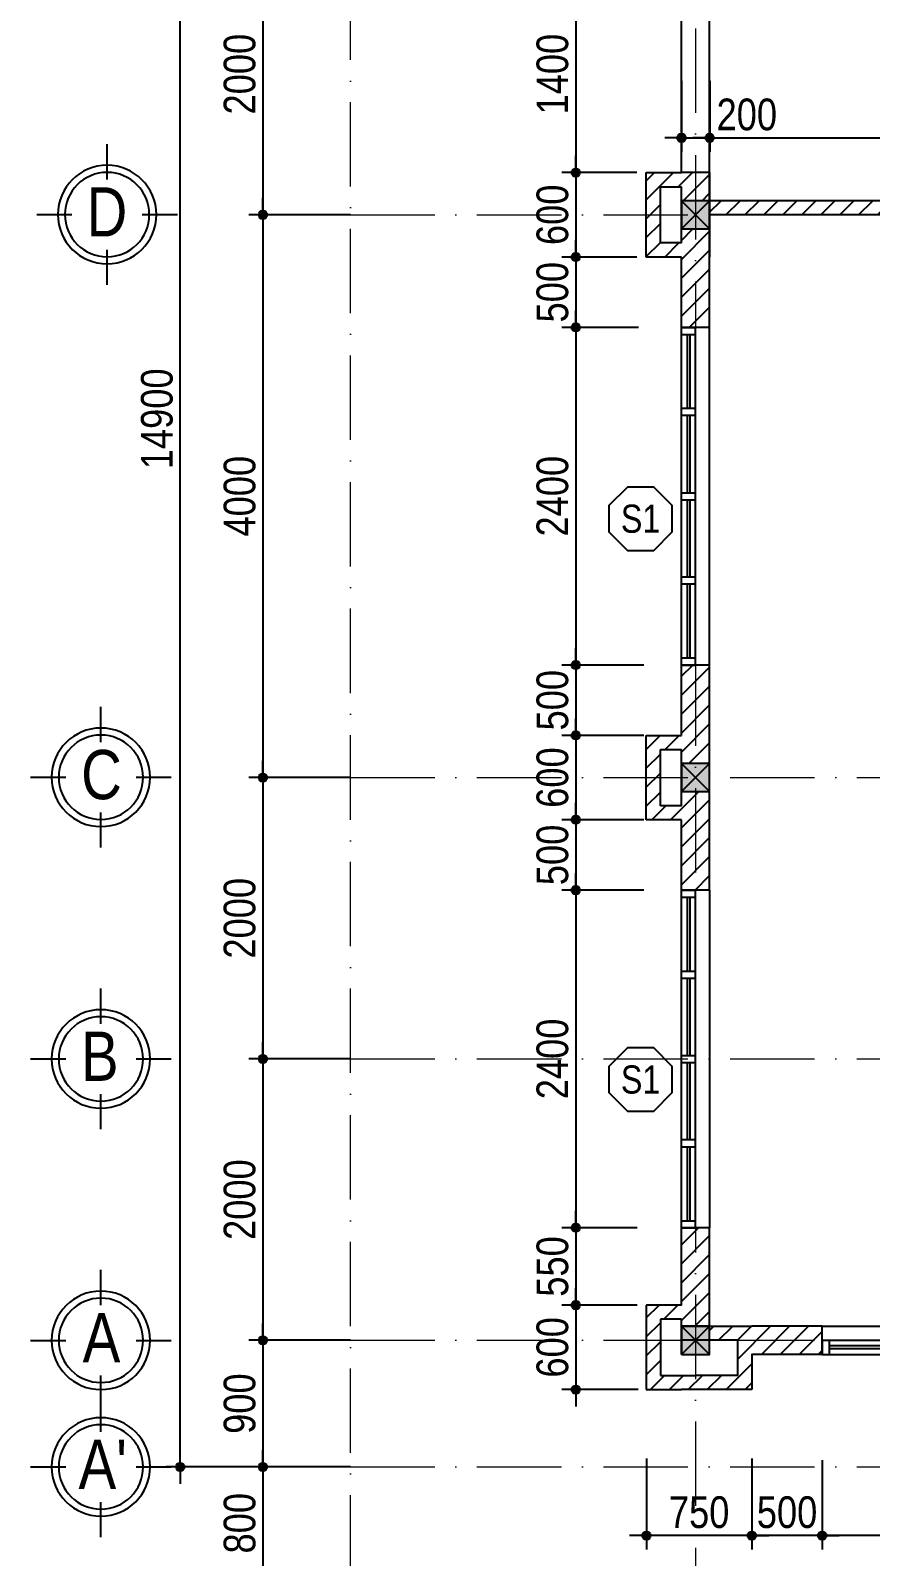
# Model space of a CAD drawing. Extents: x -1107188 to -523840, y 39692 to 514392.
# Drawn here: x -1064319 to -1058348, y 494816 to 505662 of the extents above; entities that cross this region are included whole.
import ezdxf
from ezdxf.enums import TextEntityAlignment as Align

# ---------------------------------------------------------------- set-up
doc = ezdxf.new("R2010")
doc.units = 0
doc.linetypes.add('ACAD_ISO10W100', pattern=[18, 12, -3, 0, -3])
doc.layers.get('DEFPOINTS').update_dxf_attribs({"linetype": 'CONTINUOUS'})
for name, color, linetype in [('009', 251, 'CONTINUOUS'), ('DIM', 1, 'CONTINUOUS'), ('DOOR', 20, 'CONTINUOUS'), ('MEDIUM', 2, 'CONTINUOUS'), ('TAGS', 60, 'CONTINUOUS'), ('TUONG', 131, 'CONTINUOUS'), ('WALL', 4, 'CONTINUOUS')]:
    doc.layers.add(name, color=color, linetype=linetype)
doc.layers.add('TRUC', color=24, linetype='CONTINUOUS', lineweight=0)
doc.styles.add('HEL-CONDENSE', font='')
doc.styles.add('VNI-HELVE-CONDENSEN', font='')
doc.styles.get('HEL-CONDENSE').set_extended_font_data('VNI-Helve-Condense')
doc.styles.get('VNI-HELVE-CONDENSEN').set_extended_font_data('VNI-Helve-Condense')
doc.dimstyles.new('D100', dxfattribs={"dimtxt": 225, "dimasz": 1.2, "dimexe": 100, "dimexo": 0, "dimgap": 50, "dimtad": 1, "dimdec": 0, "dimzin": 13, "dimdsep": 46, "dimtxsty": 'HEL-CONDENSE', "dimblk": 'D50', "dimcen": 0, "dimclrd": 1, "dimclre": 1, "dimclrt": 7, "dimadec": 0, "dimazin": 0, "dimtfac": 1, "dimtdec": 0, "dimtmove": 0, "dimatfit": 3, "dimldrblk": 'D50', "dimfxl": 1, "dimtolj": 1, "dimtzin": 13, "dimarcsym": 0})

# ---------------------------------------------------------------- blocks, each defined once
blk = doc.blocks.new('s11')
at = {"layer": 'DOOR'}
for p, q in [((0, 0), (0, -100)), ((1400, 0), (0, 0)), ((50, 0), (50, -100)), ((1350, 0), (1350, -100)), ((1400, 0), (1400, -100)), ((1400, -100), (0, -100))]:
    blk.add_line(p, q, dxfattribs=at)
at = {"layer": 'DOOR', "linetype": 'ByBlock', "lineweight": -2}
for p, q in [((675, -100), (675, 0)), ((725, -100), (725, 0))]:
    blk.add_line(p, q, dxfattribs=at)
at = {"layer": 'DOOR', "color": 251}
for p, q in [((50, -40), (675, -40)), ((50, -60), (675, -60)), ((725, -40), (1350, -40)), ((725, -60), (1350, -60))]:
    blk.add_line(p, q, dxfattribs=at)
blk = doc.blocks.new('A$C1CA434F2')
at = {"layer": 'DOOR'}
for p, q in [((-289, -309), (-289, -409)), ((-289, -309), (2111, -309)), ((-239, -309), (-239, -409)), ((886, -309), (886, -409)), ((936, -309), (936, -409)), ((1486, -309), (1486, -409)), ((1536, -309), (1536, -409)), ((2061, -309), (2061, -409)), ((2111, -309), (2111, -409)), ((-289, -409), (2111, -409))]:
    blk.add_line(p, q, dxfattribs=at)
at = {"layer": 'DOOR', "linetype": 'ByBlock', "lineweight": -2}
for p, q in [((285, -409), (285, -309)), ((335, -409), (335, -309))]:
    blk.add_line(p, q, dxfattribs=at)
at = {"layer": 'DOOR', "color": 251}
for p, q in [((285, -349), (-239, -349)), ((285, -369), (-239, -369)), ((886, -349), (335, -349)), ((886, -369), (335, -369)), ((1486, -349), (936, -349)), ((1486, -369), (936, -369)), ((2061, -349), (1536, -349)), ((2061, -369), (1536, -369))]:
    blk.add_line(p, q, dxfattribs=at)
blk = doc.blocks.new('D50')
at = {"layer": 'DIM'}
blk.add_hatch(color=256, dxfattribs=at).paths.add_polyline_path([(25, 0, 1), (-25, 0, 1)])
blk.add_line((25, 0), (100, 0), dxfattribs=at)
blk.add_circle((0, 0), 25, dxfattribs=at)
blk = doc.blocks.new('*D396')
at = {"layer": 'DEFPOINTS', "color": 0, "transparency": 16777216}
for p in [(-1062045, 506352), (-1062667, 504352), (-1062045, 504352)]:
    blk.add_point(p, dxfattribs=at)
at = {"layer": 'DIM', "color": 1, "lineweight": -2, "transparency": 16777216}
for p, q in [((-1062045, 506352), (-1062767, 506352)), ((-1062667, 506351), (-1062667, 504353)), ((-1062045, 504352), (-1062767, 504352))]:
    blk.add_line(p, q, dxfattribs=at)
at = {"layer": 'DIM', "color": 1, "lineweight": -2, "transparency": 16777216, "xscale": 1.199999999999999, "yscale": 1.199999999999999, "zscale": 1.199999999999999}
for p, rotation in [((-1062667, 506352), 90), ((-1062667, 504352), 270)]:
    blk.add_blockref('D50', p, dxfattribs=dict(at, rotation=rotation))
at = {"layer": 'DIM', "color": 7, "transparency": 16777216, "insert": (-1062832, 505352), "char_height": 225, "attachment_point": 5, "rotation": 90, "style": 'HEL-CONDENSE'}
blk.add_mtext('\\A1;2000', dxfattribs=at)
blk = doc.blocks.new('*D397')
at = {"layer": 'DEFPOINTS', "color": 0, "transparency": 16777216}
for p in [(-1062045, 504352), (-1062667, 500352), (-1062045, 500352)]:
    blk.add_point(p, dxfattribs=at)
at = {"layer": 'DIM', "color": 1, "lineweight": -2, "transparency": 16777216}
for p, q in [((-1062045, 504352), (-1062767, 504352)), ((-1062667, 504351), (-1062667, 500353)), ((-1062045, 500352), (-1062767, 500352))]:
    blk.add_line(p, q, dxfattribs=at)
at = {"layer": 'DIM', "color": 1, "lineweight": -2, "transparency": 16777216, "xscale": 1.199999999999999, "yscale": 1.199999999999999, "zscale": 1.199999999999999}
for p, rotation in [((-1062667, 504352), 90), ((-1062667, 500352), 270)]:
    blk.add_blockref('D50', p, dxfattribs=dict(at, rotation=rotation))
at = {"layer": 'DIM', "color": 7, "transparency": 16777216, "insert": (-1062832, 502352), "char_height": 225, "attachment_point": 5, "rotation": 90, "style": 'HEL-CONDENSE'}
blk.add_mtext('\\A1;4000', dxfattribs=at)
blk = doc.blocks.new('*D398')
at = {"layer": 'DEFPOINTS', "color": 0, "transparency": 16777216}
for p in [(-1062045, 500352), (-1062667, 498352), (-1062045, 498352)]:
    blk.add_point(p, dxfattribs=at)
at = {"layer": 'DIM', "color": 1, "lineweight": -2, "transparency": 16777216}
for p, q in [((-1062045, 500352), (-1062767, 500352)), ((-1062667, 500351), (-1062667, 498353)), ((-1062045, 498352), (-1062767, 498352))]:
    blk.add_line(p, q, dxfattribs=at)
at = {"layer": 'DIM', "color": 1, "lineweight": -2, "transparency": 16777216, "xscale": 1.199999999999999, "yscale": 1.199999999999999, "zscale": 1.199999999999999}
for p, rotation in [((-1062667, 500352), 90), ((-1062667, 498352), 270)]:
    blk.add_blockref('D50', p, dxfattribs=dict(at, rotation=rotation))
at = {"layer": 'DIM', "color": 7, "transparency": 16777216, "insert": (-1062832, 499352), "char_height": 225, "attachment_point": 5, "rotation": 90, "style": 'HEL-CONDENSE'}
blk.add_mtext('\\A1;2000', dxfattribs=at)
blk = doc.blocks.new('*D399')
at = {"layer": 'DEFPOINTS', "color": 0, "transparency": 16777216}
for p in [(-1063255, 510352), (-1062045, 510352), (-1062045, 495452)]:
    blk.add_point(p, dxfattribs=at)
at = {"layer": 'DIM', "color": 1, "lineweight": -2, "transparency": 16777216}
for p, q in [((-1062045, 510352), (-1063355, 510352)), ((-1063255, 495453), (-1063255, 510351)), ((-1062045, 495452), (-1063355, 495452))]:
    blk.add_line(p, q, dxfattribs=at)
at = {"layer": 'DIM', "color": 1, "lineweight": -2, "transparency": 16777216, "xscale": 1.199999999999999, "yscale": 1.199999999999999, "zscale": 1.199999999999999}
for p, rotation in [((-1063255, 510352), 90), ((-1063255, 495452), 270)]:
    blk.add_blockref('D50', p, dxfattribs=dict(at, rotation=rotation))
at = {"layer": 'DIM', "color": 7, "transparency": 16777216, "insert": (-1063420, 502902), "char_height": 225, "attachment_point": 5, "rotation": 90, "style": 'HEL-CONDENSE'}
blk.add_mtext('\\A1;14900', dxfattribs=at)
blk = doc.blocks.new('A$C206177D3')
at = {"layer": 'TAGS', "ltscale": 1000}
for p, q in [((-37, 240), (-37, 490)), ((-287, -10), (-537, -10)), ((463, -10), (213, -10)), ((-37, -510), (-37, -260))]:
    blk.add_line(p, q, dxfattribs=at)
blk.add_circle((-37, -10), 350, dxfattribs=at)
at = {"layer": 'TAGS', "color": 254, "ltscale": 1000}
blk.add_circle((-37, -10), 300, dxfattribs=at)
at = {"layer": 'TAGS', "ltscale": 1000, "style": 'VNI-HELVE-CONDENSEN'}
blk.add_attdef('A', text='', height=350, dxfattribs=at).set_placement((-38, -166), align=Align.CENTER)
blk = doc.blocks.new('*D400')
at = {"layer": 'DEFPOINTS', "color": 0, "transparency": 16777216}
for p in [(-1062045, 498352), (-1062667, 496352), (-1062045, 496352)]:
    blk.add_point(p, dxfattribs=at)
at = {"layer": 'DIM', "color": 1, "lineweight": -2, "transparency": 16777216}
for p, q in [((-1062045, 498352), (-1062767, 498352)), ((-1062667, 498351), (-1062667, 496353)), ((-1062045, 496352), (-1062767, 496352))]:
    blk.add_line(p, q, dxfattribs=at)
at = {"layer": 'DIM', "color": 1, "lineweight": -2, "transparency": 16777216, "xscale": 1.199999999999999, "yscale": 1.199999999999999, "zscale": 1.199999999999999}
for p, rotation in [((-1062667, 498352), 90), ((-1062667, 496352), 270)]:
    blk.add_blockref('D50', p, dxfattribs=dict(at, rotation=rotation))
at = {"layer": 'DIM', "color": 7, "transparency": 16777216, "insert": (-1062832, 497352), "char_height": 225, "attachment_point": 5, "rotation": 90, "style": 'HEL-CONDENSE'}
blk.add_mtext('\\A1;2000', dxfattribs=at)
blk = doc.blocks.new('*D401')
at = {"layer": 'DEFPOINTS', "color": 0, "transparency": 16777216}
for p in [(-1062045, 496352), (-1062667, 495452), (-1062045, 495452)]:
    blk.add_point(p, dxfattribs=at)
at = {"layer": 'DIM', "color": 1, "lineweight": -2, "transparency": 16777216}
for p, q in [((-1062045, 496352), (-1062767, 496352)), ((-1062667, 496351), (-1062667, 495453)), ((-1062045, 495452), (-1062767, 495452))]:
    blk.add_line(p, q, dxfattribs=at)
at = {"layer": 'DIM', "color": 1, "lineweight": -2, "transparency": 16777216, "xscale": 1.199999999999999, "yscale": 1.199999999999999, "zscale": 1.199999999999999}
for p, rotation in [((-1062667, 496352), 90), ((-1062667, 495452), 270)]:
    blk.add_blockref('D50', p, dxfattribs=dict(at, rotation=rotation))
at = {"layer": 'DIM', "color": 7, "transparency": 16777216, "insert": (-1062832, 495902), "char_height": 225, "attachment_point": 5, "rotation": 90, "style": 'HEL-CONDENSE'}
blk.add_mtext('\\A1;900', dxfattribs=at)
blk = doc.blocks.new('A$C225A2996')
at = {"layer": 'WALL'}
blk.add_hatch(color=4, dxfattribs=at).paths.add_polyline_path([(531, 82), (731, 82), (731, 282), (531, 282)])
at = {"layer": 'WALL', "color": 4}
for p, q in [((531, 282), (731, 82)), ((531, 82), (731, 282))]:
    blk.add_line(p, q, dxfattribs=at)
blk.add_lwpolyline([(531, 82), (731, 82), (731, 282), (531, 282)], close=True, dxfattribs=at)
blk = doc.blocks.new('KH-CUADI')
at = {"layer": 'TAGS'}
blk.add_lwpolyline([(-124, 300), (-300, 124), (-300, -124), (-124, -300), (124, -300), (300, -124), (300, 124), (124, 300)], close=True, dxfattribs=at)
at = {"layer": 'TAGS', "style": 'VNI-HELVE-CONDENSEN'}
blk.add_attdef('D', text='', height=300, dxfattribs=at).set_placement((0, 0), align=Align.MIDDLE)
blk = doc.blocks.new('*D402')
at = {"layer": 'DEFPOINTS', "color": 0, "transparency": 16777216}
for p in [(-1062045, 495452), (-1062667, 494652), (-1062045, 494652)]:
    blk.add_point(p, dxfattribs=at)
at = {"layer": 'DIM', "color": 1, "lineweight": -2, "transparency": 16777216}
for p, q in [((-1062045, 495452), (-1062767, 495452)), ((-1062667, 495451), (-1062667, 494653)), ((-1062045, 494652), (-1062767, 494652))]:
    blk.add_line(p, q, dxfattribs=at)
at = {"layer": 'DIM', "color": 1, "lineweight": -2, "transparency": 16777216, "xscale": 1.199999999999999, "yscale": 1.199999999999999, "zscale": 1.199999999999999}
for p, rotation in [((-1062667, 495452), 90), ((-1062667, 494652), 270)]:
    blk.add_blockref('D50', p, dxfattribs=dict(at, rotation=rotation))
at = {"layer": 'DIM', "color": 7, "transparency": 16777216, "insert": (-1062832, 495052), "char_height": 225, "attachment_point": 5, "rotation": 90, "style": 'HEL-CONDENSE'}
blk.add_mtext('\\A1;800', dxfattribs=at)
blk = doc.blocks.new('*D437')
at = {"layer": 'DEFPOINTS', "color": 0, "transparency": 16777216}
for p in [(-1058691, 495500), (-1057291, 495500), (-1058691, 494964)]:
    blk.add_point(p, dxfattribs=at)
at = {"layer": 'DIM', "color": 1, "lineweight": -2, "transparency": 16777216}
for p, q in [((-1058691, 495500), (-1058691, 494864)), ((-1057291, 495500), (-1057291, 494864)), ((-1057293, 494964), (-1058690, 494964))]:
    blk.add_line(p, q, dxfattribs=at)
at = {"layer": 'DIM', "color": 1, "lineweight": -2, "transparency": 16777216, "xscale": 1.199999999999999, "yscale": 1.199999999999999, "zscale": 1.199999999999999, "rotation": 180}
blk.add_blockref('D50', (-1058691, 494964), dxfattribs=at)
at = {"layer": 'DIM', "color": 1, "lineweight": -2, "transparency": 16777216, "xscale": 1.199999999999999, "yscale": 1.199999999999999, "zscale": 1.199999999999999}
blk.add_blockref('D50', (-1057291, 494964), dxfattribs=at)
at = {"layer": 'DIM', "color": 7, "transparency": 16777216, "insert": (-1057991, 495129), "char_height": 225, "attachment_point": 5, "style": 'HEL-CONDENSE'}
blk.add_mtext('\\A1;1400', dxfattribs=at)
blk = doc.blocks.new('*D438')
at = {"layer": 'DEFPOINTS', "color": 0, "transparency": 16777216}
for p in [(-1059191, 495512), (-1058691, 495500), (-1059191, 494964)]:
    blk.add_point(p, dxfattribs=at)
at = {"layer": 'DIM', "color": 1, "lineweight": -2, "transparency": 16777216}
for p, q in [((-1059191, 495512), (-1059191, 494864)), ((-1058691, 495500), (-1058691, 494864)), ((-1058693, 494964), (-1059190, 494964))]:
    blk.add_line(p, q, dxfattribs=at)
at = {"layer": 'DIM', "color": 1, "lineweight": -2, "transparency": 16777216, "xscale": 1.199999999999999, "yscale": 1.199999999999999, "zscale": 1.199999999999999, "rotation": 180}
blk.add_blockref('D50', (-1059191, 494964), dxfattribs=at)
at = {"layer": 'DIM', "color": 1, "lineweight": -2, "transparency": 16777216, "xscale": 1.199999999999999, "yscale": 1.199999999999999, "zscale": 1.199999999999999}
blk.add_blockref('D50', (-1058691, 494964), dxfattribs=at)
at = {"layer": 'DIM', "color": 7, "transparency": 16777216, "insert": (-1058941, 495129), "char_height": 225, "attachment_point": 5, "style": 'HEL-CONDENSE'}
blk.add_mtext('\\A1;500', dxfattribs=at)
blk = doc.blocks.new('*D439')
at = {"layer": 'DEFPOINTS', "color": 0, "transparency": 16777216}
for p in [(-1059941, 495512), (-1059191, 495512), (-1059941, 494964)]:
    blk.add_point(p, dxfattribs=at)
at = {"layer": 'DIM', "color": 1, "lineweight": -2, "transparency": 16777216}
for p, q in [((-1059941, 495512), (-1059941, 494864)), ((-1059191, 495512), (-1059191, 494864)), ((-1059193, 494964), (-1059940, 494964))]:
    blk.add_line(p, q, dxfattribs=at)
at = {"layer": 'DIM', "color": 1, "lineweight": -2, "transparency": 16777216, "xscale": 1.199999999999999, "yscale": 1.199999999999999, "zscale": 1.199999999999999, "rotation": 180}
blk.add_blockref('D50', (-1059941, 494964), dxfattribs=at)
at = {"layer": 'DIM', "color": 1, "lineweight": -2, "transparency": 16777216, "xscale": 1.199999999999999, "yscale": 1.199999999999999, "zscale": 1.199999999999999}
blk.add_blockref('D50', (-1059191, 494964), dxfattribs=at)
at = {"layer": 'DIM', "color": 7, "transparency": 16777216, "insert": (-1059566, 495129), "char_height": 225, "attachment_point": 5, "style": 'HEL-CONDENSE'}
blk.add_mtext('\\A1;750', dxfattribs=at)
blk = doc.blocks.new('*D474')
at = {"layer": 'DEFPOINTS', "color": 0, "transparency": 16777216}
for p in [(-1059691, 505305), (-1059491, 505305), (-1059491, 504899)]:
    blk.add_point(p, dxfattribs=at)
at = {"layer": 'DIM', "color": 1, "lineweight": -2, "transparency": 16777216}
for p, q in [((-1059691, 505305), (-1059691, 504799)), ((-1059491, 505305), (-1059491, 504799)), ((-1059690, 504899), (-1059493, 504899)), ((-1059491, 504899), (-1058963, 504899))]:
    blk.add_line(p, q, dxfattribs=at)
at = {"layer": 'DIM', "color": 1, "lineweight": -2, "transparency": 16777216, "xscale": 1.199999999999999, "yscale": 1.199999999999999, "zscale": 1.199999999999999, "rotation": 180}
blk.add_blockref('D50', (-1059691, 504899), dxfattribs=at)
at = {"layer": 'DIM', "color": 1, "lineweight": -2, "transparency": 16777216, "xscale": 1.199999999999999, "yscale": 1.199999999999999, "zscale": 1.199999999999999}
blk.add_blockref('D50', (-1059491, 504899), dxfattribs=at)
at = {"layer": 'DIM', "color": 7, "transparency": 16777216, "insert": (-1059227, 505064), "char_height": 225, "attachment_point": 5, "style": 'HEL-CONDENSE'}
blk.add_mtext('\\A1;200', dxfattribs=at)
blk = doc.blocks.new('*D475')
at = {"layer": 'DEFPOINTS', "color": 0, "transparency": 16777216}
for p in [(-1059491, 505305), (-1055091, 504899), (-1055091, 504546)]:
    blk.add_point(p, dxfattribs=at)
at = {"layer": 'DIM', "color": 1, "lineweight": -2, "transparency": 16777216}
for p, q in [((-1059491, 505305), (-1059491, 504799)), ((-1055091, 504546), (-1055091, 504999)), ((-1059490, 504899), (-1055093, 504899))]:
    blk.add_line(p, q, dxfattribs=at)
at = {"layer": 'DIM', "color": 1, "lineweight": -2, "transparency": 16777216, "xscale": 1.199999999999999, "yscale": 1.199999999999999, "zscale": 1.199999999999999, "rotation": 180}
blk.add_blockref('D50', (-1059491, 504899), dxfattribs=at)
at = {"layer": 'DIM', "color": 1, "lineweight": -2, "transparency": 16777216, "xscale": 1.199999999999999, "yscale": 1.199999999999999, "zscale": 1.199999999999999}
blk.add_blockref('D50', (-1055091, 504899), dxfattribs=at)
at = {"layer": 'DIM', "color": 7, "transparency": 16777216, "insert": (-1057291, 505064), "char_height": 225, "attachment_point": 5, "style": 'HEL-CONDENSE'}
blk.add_mtext('\\A1;4400', dxfattribs=at)
blk = doc.blocks.new('*D509')
at = {"layer": 'DEFPOINTS', "color": 0, "transparency": 16777216}
for p in [(-1060019, 506052), (-1060443, 504652), (-1060010, 504652)]:
    blk.add_point(p, dxfattribs=at)
at = {"layer": 'DIM', "color": 1, "lineweight": -2, "transparency": 16777216}
for p, q in [((-1060019, 506052), (-1060543, 506052)), ((-1060443, 506051), (-1060443, 504653)), ((-1060010, 504652), (-1060543, 504652))]:
    blk.add_line(p, q, dxfattribs=at)
at = {"layer": 'DIM', "color": 1, "lineweight": -2, "transparency": 16777216, "xscale": 1.199999999999999, "yscale": 1.199999999999999, "zscale": 1.199999999999999}
for p, rotation in [((-1060443, 506052), 90), ((-1060443, 504652), 270)]:
    blk.add_blockref('D50', p, dxfattribs=dict(at, rotation=rotation))
at = {"layer": 'DIM', "color": 7, "transparency": 16777216, "insert": (-1060608, 505352), "char_height": 225, "attachment_point": 5, "rotation": 90, "style": 'HEL-CONDENSE'}
blk.add_mtext('\\A1;1400', dxfattribs=at)
blk = doc.blocks.new('*D510')
at = {"layer": 'DEFPOINTS', "color": 0, "transparency": 16777216}
for p in [(-1060010, 504652), (-1060443, 504052), (-1060010, 504052)]:
    blk.add_point(p, dxfattribs=at)
at = {"layer": 'DIM', "color": 1, "lineweight": -2, "transparency": 16777216}
for p, q in [((-1060010, 504652), (-1060543, 504652)), ((-1060443, 504651), (-1060443, 504053)), ((-1060010, 504052), (-1060543, 504052))]:
    blk.add_line(p, q, dxfattribs=at)
at = {"layer": 'DIM', "color": 1, "lineweight": -2, "transparency": 16777216, "xscale": 1.199999999999999, "yscale": 1.199999999999999, "zscale": 1.199999999999999}
for p, rotation in [((-1060443, 504652), 90), ((-1060443, 504052), 270)]:
    blk.add_blockref('D50', p, dxfattribs=dict(at, rotation=rotation))
at = {"layer": 'DIM', "color": 7, "transparency": 16777216, "insert": (-1060608, 504352), "char_height": 225, "attachment_point": 5, "rotation": 90, "style": 'HEL-CONDENSE'}
blk.add_mtext('\\A1;600', dxfattribs=at)
blk = doc.blocks.new('*D511')
at = {"layer": 'DEFPOINTS', "color": 0, "transparency": 16777216}
for p in [(-1060010, 504052), (-1060443, 503552), (-1059997, 503552)]:
    blk.add_point(p, dxfattribs=at)
at = {"layer": 'DIM', "color": 1, "lineweight": -2, "transparency": 16777216}
for p, q in [((-1060010, 504052), (-1060543, 504052)), ((-1060443, 504051), (-1060443, 503553)), ((-1059997, 503552), (-1060543, 503552))]:
    blk.add_line(p, q, dxfattribs=at)
at = {"layer": 'DIM', "color": 1, "lineweight": -2, "transparency": 16777216, "xscale": 1.199999999999999, "yscale": 1.199999999999999, "zscale": 1.199999999999999}
for p, rotation in [((-1060443, 504052), 90), ((-1060443, 503552), 270)]:
    blk.add_blockref('D50', p, dxfattribs=dict(at, rotation=rotation))
at = {"layer": 'DIM', "color": 7, "transparency": 16777216, "insert": (-1060608, 503802), "char_height": 225, "attachment_point": 5, "rotation": 90, "style": 'HEL-CONDENSE'}
blk.add_mtext('\\A1;500', dxfattribs=at)
blk = doc.blocks.new('*D512')
at = {"layer": 'DEFPOINTS', "color": 0, "transparency": 16777216}
for p in [(-1059997, 503552), (-1060443, 501152), (-1059960, 501152)]:
    blk.add_point(p, dxfattribs=at)
at = {"layer": 'DIM', "color": 1, "lineweight": -2, "transparency": 16777216}
for p, q in [((-1059997, 503552), (-1060543, 503552)), ((-1060443, 503551), (-1060443, 501153)), ((-1059960, 501152), (-1060543, 501152))]:
    blk.add_line(p, q, dxfattribs=at)
at = {"layer": 'DIM', "color": 1, "lineweight": -2, "transparency": 16777216, "xscale": 1.199999999999999, "yscale": 1.199999999999999, "zscale": 1.199999999999999}
for p, rotation in [((-1060443, 503552), 90), ((-1060443, 501152), 270)]:
    blk.add_blockref('D50', p, dxfattribs=dict(at, rotation=rotation))
at = {"layer": 'DIM', "color": 7, "transparency": 16777216, "insert": (-1060608, 502352), "char_height": 225, "attachment_point": 5, "rotation": 90, "style": 'HEL-CONDENSE'}
blk.add_mtext('\\A1;2400', dxfattribs=at)
blk = doc.blocks.new('*D513')
at = {"layer": 'DEFPOINTS', "color": 0, "transparency": 16777216}
for p in [(-1059960, 501152), (-1060443, 500652), (-1059960, 500652)]:
    blk.add_point(p, dxfattribs=at)
at = {"layer": 'DIM', "color": 1, "lineweight": -2, "transparency": 16777216}
for p, q in [((-1059960, 501152), (-1060543, 501152)), ((-1060443, 501151), (-1060443, 500653)), ((-1059960, 500652), (-1060543, 500652))]:
    blk.add_line(p, q, dxfattribs=at)
at = {"layer": 'DIM', "color": 1, "lineweight": -2, "transparency": 16777216, "xscale": 1.199999999999999, "yscale": 1.199999999999999, "zscale": 1.199999999999999}
for p, rotation in [((-1060443, 501152), 90), ((-1060443, 500652), 270)]:
    blk.add_blockref('D50', p, dxfattribs=dict(at, rotation=rotation))
at = {"layer": 'DIM', "color": 7, "transparency": 16777216, "insert": (-1060608, 500902), "char_height": 225, "attachment_point": 5, "rotation": 90, "style": 'HEL-CONDENSE'}
blk.add_mtext('\\A1;500', dxfattribs=at)
blk = doc.blocks.new('*D514')
at = {"layer": 'DEFPOINTS', "color": 0, "transparency": 16777216}
for p in [(-1059960, 500652), (-1060443, 500052), (-1059960, 500052)]:
    blk.add_point(p, dxfattribs=at)
at = {"layer": 'DIM', "color": 1, "lineweight": -2, "transparency": 16777216}
for p, q in [((-1059960, 500652), (-1060543, 500652)), ((-1060443, 500651), (-1060443, 500053)), ((-1059960, 500052), (-1060543, 500052))]:
    blk.add_line(p, q, dxfattribs=at)
at = {"layer": 'DIM', "color": 1, "lineweight": -2, "transparency": 16777216, "xscale": 1.199999999999999, "yscale": 1.199999999999999, "zscale": 1.199999999999999}
for p, rotation in [((-1060443, 500652), 90), ((-1060443, 500052), 270)]:
    blk.add_blockref('D50', p, dxfattribs=dict(at, rotation=rotation))
at = {"layer": 'DIM', "color": 7, "transparency": 16777216, "insert": (-1060608, 500352), "char_height": 225, "attachment_point": 5, "rotation": 90, "style": 'HEL-CONDENSE'}
blk.add_mtext('\\A1;600', dxfattribs=at)
blk = doc.blocks.new('*D515')
at = {"layer": 'DEFPOINTS', "color": 0, "transparency": 16777216}
for p in [(-1059960, 500052), (-1060443, 499552), (-1059960, 499552)]:
    blk.add_point(p, dxfattribs=at)
at = {"layer": 'DIM', "color": 1, "lineweight": -2, "transparency": 16777216}
for p, q in [((-1059960, 500052), (-1060543, 500052)), ((-1060443, 500051), (-1060443, 499553)), ((-1059960, 499552), (-1060543, 499552))]:
    blk.add_line(p, q, dxfattribs=at)
at = {"layer": 'DIM', "color": 1, "lineweight": -2, "transparency": 16777216, "xscale": 1.199999999999999, "yscale": 1.199999999999999, "zscale": 1.199999999999999}
for p, rotation in [((-1060443, 500052), 90), ((-1060443, 499552), 270)]:
    blk.add_blockref('D50', p, dxfattribs=dict(at, rotation=rotation))
at = {"layer": 'DIM', "color": 7, "transparency": 16777216, "insert": (-1060608, 499802), "char_height": 225, "attachment_point": 5, "rotation": 90, "style": 'HEL-CONDENSE'}
blk.add_mtext('\\A1;500', dxfattribs=at)
blk = doc.blocks.new('*D516')
at = {"layer": 'DEFPOINTS', "color": 0, "transparency": 16777216}
for p in [(-1059960, 499552), (-1060443, 497152), (-1060007, 497152)]:
    blk.add_point(p, dxfattribs=at)
at = {"layer": 'DIM', "color": 1, "lineweight": -2, "transparency": 16777216}
for p, q in [((-1059960, 499552), (-1060543, 499552)), ((-1060443, 499551), (-1060443, 497153)), ((-1060007, 497152), (-1060543, 497152))]:
    blk.add_line(p, q, dxfattribs=at)
at = {"layer": 'DIM', "color": 1, "lineweight": -2, "transparency": 16777216, "xscale": 1.199999999999999, "yscale": 1.199999999999999, "zscale": 1.199999999999999}
for p, rotation in [((-1060443, 499552), 90), ((-1060443, 497152), 270)]:
    blk.add_blockref('D50', p, dxfattribs=dict(at, rotation=rotation))
at = {"layer": 'DIM', "color": 7, "transparency": 16777216, "insert": (-1060608, 498352), "char_height": 225, "attachment_point": 5, "rotation": 90, "style": 'HEL-CONDENSE'}
blk.add_mtext('\\A1;2400', dxfattribs=at)
blk = doc.blocks.new('*D517')
at = {"layer": 'DEFPOINTS', "color": 0, "transparency": 16777216}
for p in [(-1060007, 497152), (-1060443, 496602), (-1060007, 496602)]:
    blk.add_point(p, dxfattribs=at)
at = {"layer": 'DIM', "color": 1, "lineweight": -2, "transparency": 16777216}
for p, q in [((-1060007, 497152), (-1060543, 497152)), ((-1060443, 497151), (-1060443, 496603)), ((-1060007, 496602), (-1060543, 496602))]:
    blk.add_line(p, q, dxfattribs=at)
at = {"layer": 'DIM', "color": 1, "lineweight": -2, "transparency": 16777216, "xscale": 1.199999999999999, "yscale": 1.199999999999999, "zscale": 1.199999999999999}
for p, rotation in [((-1060443, 497152), 90), ((-1060443, 496602), 270)]:
    blk.add_blockref('D50', p, dxfattribs=dict(at, rotation=rotation))
at = {"layer": 'DIM', "color": 7, "transparency": 16777216, "insert": (-1060608, 496877), "char_height": 225, "attachment_point": 5, "rotation": 90, "style": 'HEL-CONDENSE'}
blk.add_mtext('\\A1;550', dxfattribs=at)
blk = doc.blocks.new('*D518')
at = {"layer": 'DEFPOINTS', "color": 0, "transparency": 16777216}
for p in [(-1060007, 496602), (-1060443, 496002), (-1059999, 496002)]:
    blk.add_point(p, dxfattribs=at)
at = {"layer": 'DIM', "color": 1, "lineweight": -2, "transparency": 16777216}
for p, q in [((-1060007, 496602), (-1060543, 496602)), ((-1060443, 496601), (-1060443, 496003)), ((-1059999, 496002), (-1060543, 496002))]:
    blk.add_line(p, q, dxfattribs=at)
at = {"layer": 'DIM', "color": 1, "lineweight": -2, "transparency": 16777216, "xscale": 1.199999999999999, "yscale": 1.199999999999999, "zscale": 1.199999999999999}
for p, rotation in [((-1060443, 496602), 90), ((-1060443, 496002), 270)]:
    blk.add_blockref('D50', p, dxfattribs=dict(at, rotation=rotation))
at = {"layer": 'DIM', "color": 7, "transparency": 16777216, "insert": (-1060608, 496302), "char_height": 225, "attachment_point": 5, "rotation": 90, "style": 'HEL-CONDENSE'}
blk.add_mtext('\\A1;600', dxfattribs=at)

msp = doc.modelspace()

# ---------------------------------------------------------------- hatches: boundary and pattern name
at = {"layer": '009'}
h = msp.add_hatch(dxfattribs=at)
h.set_pattern_fill('ANSI31', color=256, scale=30, style=0)
h.set_pattern_definition([(45, (-2362596.62, 165205.8), (-67.351921, 67.351921), [])])
h.paths.add_polyline_path([(-1055091.449, 504451.964), (-1059491.449, 504451.964), (-1059491.449, 504351.964), (-1055091.449, 504351.964)])
h.paths.add_polyline_path([(-1053591.449, 504251.964), (-1053691.449, 504251.964), (-1053691.449, 500451.964), (-1053591.449, 500451.964)])
h.paths.add_polyline_path([(-1051691.449, 504451.964), (-1053491.449, 504451.964), (-1053491.449, 504351.964), (-1051691.449, 504351.964)])
h.paths.add_polyline_path([(-1050491.449, 504251.964), (-1050591.449, 504251.964), (-1050591.449, 500451.964), (-1050491.449, 500451.964)])
h.paths.add_polyline_path([(-1046491.449, 504451.964), (-1050491.449, 504451.964), (-1050491.449, 504351.964), (-1049691.449, 504351.964), (-1046491.449, 504351.964)])
h.paths.add_polyline_path([(-1050691.449, 500451.964), (-1051391.449, 500451.964), (-1051391.449, 500251.964), (-1050891.449, 500251.964), (-1050891.449, 500051.964), (-1050291.449, 500051.964), (-1050291.449, 500251.964), (-1049791.449, 500251.964), (-1049791.449, 500451.964), (-1050491.449, 500451.964), (-1050491.449, 500351.964), (-1050491.449, 500251.964), (-1050391.449, 500251.964), (-1050391.449, 500151.964), (-1050791.449, 500151.964), (-1050791.449, 500251.964), (-1050691.449, 500251.964)])
h.paths.add_polyline_path([(-1052791.449, 500451.964), (-1053491.449, 500451.964), (-1053491.449, 500251.964), (-1052791.449, 500251.964)])
h.paths.add_polyline_path([(-1053491.449, 500251.964), (-1053691.449, 500251.964), (-1053691.449, 499551.964), (-1053491.449, 499551.964)])
h.paths.add_polyline_path([(-1053691.449, 496451.964), (-1054391.449, 496451.964), (-1054391.449, 496251.964), (-1053891.449, 496251.964), (-1053891.449, 496001.964), (-1053291.449, 496001.964), (-1053291.449, 496601.964), (-1053491.449, 496601.964), (-1053491.449, 497151.964), (-1053691.449, 497151.964), (-1053691.449, 496451.964), (-1053491.449, 496451.964), (-1053491.449, 496501.964), (-1053391.449, 496501.964), (-1053391.449, 496101.964), (-1053791.449, 496101.964), (-1053791.449, 496251.964), (-1053691.449, 496251.964)])
h.paths.add_polyline_path([(-1055791.449, 496451.964), (-1057291.449, 496451.964), (-1057291.449, 496251.964), (-1056841.449, 496251.964), (-1056841.449, 496051.964), (-1056241.449, 496051.964), (-1056241.449, 496251.964), (-1055791.449, 496251.964)])
h.paths.add_polyline_path([(-1056341.449, 496251.964), (-1056341.449, 496151.964), (-1056741.449, 496151.964), (-1056741.449, 496251.964)], flags=17)
h.paths.add_polyline_path([(-1059491.449, 497151.964), (-1059691.449, 497151.964), (-1059691.449, 496601.964), (-1059941.449, 496601.964), (-1059941.449, 496001.964), (-1059691.449, 496001.964), (-1059191.449, 496001.964), (-1059191.449, 496251.964), (-1058691.449, 496251.964), (-1058691.449, 496451.964), (-1059191.449, 496451.964), (-1059491.449, 496451.964), (-1059491.449, 496351.964), (-1059291.449, 496351.964), (-1059291.449, 496101.964), (-1059591.449, 496101.964), (-1059841.449, 496101.964), (-1059841.449, 496501.964), (-1059691.449, 496501.964), (-1059691.449, 496451.964), (-1059491.449, 496451.964)])
h.paths.add_polyline_path([(-1059491.449, 500251.964), (-1059691.449, 500251.964), (-1059691.449, 500151.964), (-1059841.449, 500151.964), (-1059841.449, 500551.964), (-1059691.449, 500551.964), (-1059691.449, 500451.964), (-1059491.449, 500451.964), (-1059491.449, 501151.964), (-1059691.449, 501151.964), (-1059691.449, 500651.964), (-1059941.449, 500651.964), (-1059941.449, 500051.964), (-1059691.449, 500051.964), (-1059691.449, 499551.964), (-1059491.449, 499551.964)])
h.paths.add_polyline_path([(-1059491.449, 504251.964), (-1059691.449, 504251.964), (-1059691.449, 504151.964), (-1059841.449, 504151.964), (-1059841.449, 504551.964), (-1059691.449, 504551.964), (-1059691.449, 504451.964), (-1059491.449, 504451.964), (-1059491.449, 504651.964), (-1059691.449, 504651.964), (-1059941.449, 504651.964), (-1059941.449, 504051.964), (-1059691.449, 504051.964), (-1059691.449, 503551.964), (-1059491.449, 503551.964)])
h.paths.add_polyline_path([(-1059491.449, 507351.964), (-1059391.449, 507351.964), (-1059391.449, 507451.964), (-1059491.449, 507451.964), (-1059491.449, 508051.964), (-1059691.449, 508051.964), (-1059691.449, 506651.964), (-1059941.449, 506651.964), (-1059941.449, 506051.964), (-1059691.449, 506051.964), (-1059491.449, 506051.964), (-1059491.449, 506251.964), (-1059691.449, 506251.964), (-1059691.449, 506151.964), (-1059841.449, 506151.964), (-1059841.449, 506551.964), (-1059691.449, 506551.964), (-1059691.449, 506451.964), (-1059491.449, 506451.964), (-1059491.449, 506651.964)])

# ---------------------------------------------------------------- linework, layer by layer
at = {"layer": 'MEDIUM'}
for p, q in [((-1059691.449, 504651.964), (-1059691.449, 506051.964)), ((-1059491.449, 504651.964), (-1059491.449, 506051.964)), ((-1059491.449, 501151.964), (-1059491.449, 503551.964)), ((-1059491.449, 499551.964), (-1059491.449, 497151.964)), ((-1058691.449, 496451.964), (-1057291.449, 496451.964))]:
    msp.add_line(p, q, dxfattribs=at)
at = {"layer": 'TRUC', "linetype": 'ACAD_ISO10W100', "ltscale": 50}
msp.add_lwpolyline([(-1062045.434, 511077.744), (-1024275.122, 511077.744), (-1024275.122, 494651.964), (-1062045.434, 494651.964)], close=True, dxfattribs=at)
for points in [[(-1059591.449, 511077.744), (-1059591.449, 494651.964)], [(-1062045.434, 504351.964), (-1024275.122, 504351.964)], [(-1062045.434, 500351.964), (-1024275.122, 500351.964)], [(-1062045.434, 498351.964), (-1024275.122, 498351.964)], [(-1062045.434, 496351.964), (-1024275.122, 496351.964)], [(-1062045.434, 495451.964), (-1024275.122, 495451.964)]]:
    msp.add_lwpolyline(points, dxfattribs=at)
at = {"layer": 'TUONG'}
for p, q in [((-1059941.449, 504051.964), (-1059941.449, 504651.964)), ((-1059941.449, 504651.964), (-1059691.449, 504651.964)), ((-1059491.449, 504651.964), (-1059491.449, 504051.964)), ((-1059841.449, 504151.964), (-1059841.449, 504551.964)), ((-1059841.449, 504551.964), (-1059691.449, 504551.964)), ((-1055091.449, 504451.964), (-1059491.449, 504451.964)), ((-1055091.449, 504351.964), (-1059491.449, 504351.964)), ((-1059691.449, 504151.964), (-1059841.449, 504151.964)), ((-1059691.449, 504051.964), (-1059941.449, 504051.964)), ((-1059491.449, 503551.964), (-1059691.449, 503551.964)), ((-1059491.449, 501151.964), (-1059691.449, 501151.964)), ((-1059941.449, 500051.964), (-1059941.449, 500651.964)), ((-1059941.449, 500651.964), (-1059691.449, 500651.964)), ((-1059841.449, 500151.964), (-1059841.449, 500551.964)), ((-1059841.449, 500551.964), (-1059691.449, 500551.964)), ((-1059691.449, 500151.964), (-1059841.449, 500151.964)), ((-1059691.449, 500051.964), (-1059941.449, 500051.964)), ((-1059491.449, 499551.964), (-1059691.449, 499551.964)), ((-1059491.449, 497151.964), (-1059691.449, 497151.964)), ((-1059691.449, 496451.964), (-1059191.449, 496451.964)), ((-1058691.449, 496251.964), (-1058691.449, 496451.964)), ((-1059291.449, 496101.964), (-1059591.449, 496101.964)), ((-1059191.449, 496001.964), (-1059691.449, 496001.964))]:
    msp.add_line(p, q, dxfattribs=at)
at = {"layer": 'TUONG', "color": 4}
for p, q in [((-1059691.449, 496601.964), (-1059941.449, 496601.964)), ((-1059941.449, 496601.964), (-1059941.449, 496001.964)), ((-1059691.449, 496501.964), (-1059841.449, 496501.964)), ((-1059841.449, 496501.964), (-1059841.449, 496101.964)), ((-1059291.449, 496351.964), (-1059691.449, 496351.964)), ((-1059291.449, 496101.964), (-1059291.449, 496351.964)), ((-1059841.449, 496101.964), (-1059591.449, 496101.964)), ((-1059941.449, 496001.964), (-1059691.449, 496001.964))]:
    msp.add_line(p, q, dxfattribs=at)
at = {"layer": 'TUONG'}
for points in [[(-1059691.449, 504651.964), (-1059691.449, 504651.964)], [(-1059491.449, 504651.964), (-1059691.449, 504651.964)], [(-1059491.449, 503551.964), (-1059491.449, 504651.964)], [(-1059691.449, 504151.964), (-1059691.449, 504551.964)], [(-1059691.449, 503551.964), (-1059691.449, 504051.964)], [(-1059691.449, 500651.964), (-1059691.449, 501151.964)], [(-1059491.449, 499551.964), (-1059491.449, 501151.964)], [(-1059691.449, 500151.964), (-1059691.449, 500551.964)], [(-1059691.449, 499551.964), (-1059691.449, 500051.964)], [(-1059691.449, 496601.964), (-1059691.449, 497151.964)], [(-1059491.449, 496426.964), (-1059491.449, 496426.964), (-1059491.449, 497151.964)], [(-1059691.449, 496251.964), (-1059691.449, 496251.964), (-1059691.449, 496501.964)], [(-1058691.449, 496451.964), (-1059191.449, 496451.964)], [(-1058691.449, 496251.964), (-1059191.449, 496251.964), (-1059191.449, 496001.964)]]:
    msp.add_lwpolyline(points, dxfattribs=at)

# ---------------------------------------------------------------- block references
at = {"layer": 'DOOR', "rotation": 90}
for p in [(-1060000.734, 501441.059), (-1060000.734, 497441.059)]:
    msp.add_blockref('A$C1CA434F2', p, dxfattribs=at)
at = {"layer": 'DOOR', "xscale": -1}
msp.add_blockref('s11', (-1057291.449, 496351.964), dxfattribs=at)
at = {"layer": 'TAGS', "ltscale": 1000}
ref = msp.add_blockref('A$C206177D3', (-1063811.751, 504363.828), dxfattribs=dict(at, xscale=-1))
ref.add_attrib('A', 'D', dxfattribs={"color": 7, "ltscale": 1000, "height": 350, "style": 'VNI-HELVE-CONDENSEN'}).set_placement((-1063776.247, 504198.189), align=Align.CENTER)
at = {"layer": 'TAGS', "linetype": 'Continuous'}
ref = msp.add_blockref('KH-CUADI', (-1059982.138, 502192.166), dxfattribs=dict(at, xscale=0.75, yscale=0.75, zscale=0.75, rotation=180))
ref.add_attrib('D', 'S1', dxfattribs={"color": 7, "height": 200, "style": 'VNI-HELVE-CONDENSEN'}).set_placement((-1059982.138, 502192.166), align=Align.MIDDLE)
at = {"layer": 'TAGS', "ltscale": 1000}
ref = msp.add_blockref('A$C206177D3', (-1063856.028, 500363.863), dxfattribs=dict(at, xscale=-1))
ref.add_attrib('A', 'C', dxfattribs={"color": 7, "ltscale": 1000, "height": 350, "style": 'VNI-HELVE-CONDENSEN'}).set_placement((-1063814.924, 500198.225), align=Align.CENTER)
ref = msp.add_blockref('A$C206177D3', (-1063856.028, 498361.817), dxfattribs=dict(at, xscale=-1))
ref.add_attrib('A', 'B', dxfattribs={"color": 7, "ltscale": 1000, "height": 350, "style": 'VNI-HELVE-CONDENSEN'}).set_placement((-1063827.057, 498196.179), align=Align.CENTER)
at = {"layer": 'TAGS', "linetype": 'Continuous'}
ref = msp.add_blockref('KH-CUADI', (-1059982.138, 498206.037), dxfattribs=dict(at, xscale=0.75, yscale=0.75, zscale=0.75, rotation=180))
ref.add_attrib('D', 'S1', dxfattribs={"color": 7, "height": 200, "style": 'VNI-HELVE-CONDENSEN'}).set_placement((-1059982.138, 498206.037), align=Align.MIDDLE)
at = {"layer": 'TAGS', "ltscale": 1000}
ref = msp.add_blockref('A$C206177D3', (-1063856.028, 496361.817), dxfattribs=dict(at, xscale=-1))
ref.add_attrib('A', 'A', dxfattribs={"color": 7, "ltscale": 1000, "height": 350, "style": 'VNI-HELVE-CONDENSEN'}).set_placement((-1063814.924, 496196.179), align=Align.CENTER)
ref = msp.add_blockref('A$C206177D3', (-1063856.028, 495461.817), dxfattribs=dict(at, xscale=-1))
ref.add_attrib('A', "A'", dxfattribs={"color": 7, "ltscale": 1000, "height": 350, "style": 'VNI-HELVE-CONDENSEN'}).set_placement((-1063805.851, 495296.179), align=Align.CENTER)
at = {"layer": 'TUONG', "color": 4}
for p in [(-1060222.84, 504170.331), (-1060222.84, 500170.331), (-1060222.84, 496170.331)]:
    msp.add_blockref('A$C225A2996', p, dxfattribs=at)

# ---------------------------------------------------------------- dimensions: what is measured, and where the dimension line sits
at = {"layer": 'DIM'}
dim = msp.add_aligned_dim(p1=(-1062045.434, 495451.964), p2=(-1062045.434, 510351.964), distance=1209.184, dimstyle='D100', dxfattribs=at)
dim.commit()
dim.dimension.update_dxf_attribs({"geometry": '*D399', "text_midpoint": (-1063419.518, 502901.964)})
for base, p1, p2, angle, picture, middle in [((-1062667.294, 504351.964), (-1062045.434, 506351.964), (-1062045.434, 504351.964), 90, '*D396', (-1062832.194, 505351.964)), ((-1060442.759, 504651.964), (-1060019.2, 506051.964), (-1060010.04, 504651.964), 90, '*D509', (-1060607.659, 505351.964)), ((-1060442.759, 504051.964), (-1060010.04, 504651.964), (-1060010.04, 504051.964), 90, '*D510', (-1060607.659, 504351.964)), ((-1062667.294, 500351.964), (-1062045.434, 504351.964), (-1062045.434, 500351.964), 90, '*D397', (-1062832.194, 502351.964)), ((-1060442.759, 501151.964), (-1059996.667, 503551.964), (-1059960.049, 501151.964), 90, '*D512', (-1060607.659, 502351.964)), ((-1060442.759, 500051.964), (-1059959.936, 500651.964), (-1059959.936, 500051.964), 90, '*D514', (-1060607.659, 500351.964)), ((-1062667.294, 498351.964), (-1062045.434, 500351.964), (-1062045.434, 498351.964), 90, '*D398', (-1062832.194, 499351.964)), ((-1060442.759, 497151.964), (-1059960.049, 499551.964), (-1060007.004, 497151.964), 90, '*D516', (-1060607.659, 498351.964)), ((-1062667.294, 496351.964), (-1062045.434, 498351.964), (-1062045.434, 496351.964), 90, '*D400', (-1062832.194, 497351.964)), ((-1060442.759, 496601.964), (-1060007.004, 497151.964), (-1060007.004, 496601.964), 90, '*D517', (-1060607.659, 496876.964)), ((-1060442.759, 496001.964), (-1060007.004, 496601.964), (-1059998.835, 496001.964), 90, '*D518', (-1060607.659, 496301.964)), ((-1062667.294, 495451.964), (-1062045.434, 496351.964), (-1062045.434, 495451.964), 90, '*D401', (-1062832.194, 495901.964)), ((-1062667.294, 494651.964), (-1062045.434, 495451.964), (-1062045.434, 494651.964), 90, '*D402', (-1062832.194, 495051.964)), ((-1059941.449, 494964.37), (-1059191.449, 495512.316), (-1059941.449, 495512.316), 180, '*D439', (-1059566.449, 495129.27)), ((-1058691.449, 494964.37), (-1057291.449, 495499.886), (-1058691.449, 495499.886), 180, '*D437', (-1057991.449, 495129.27))]:
    dim = msp.add_linear_dim(base=base, p1=p1, p2=p2, angle=angle, dimstyle='D100', override={"dimtmove": 1}, dxfattribs=at)
    dim.commit()
    dim.dimension.update_dxf_attribs({"geometry": picture, "text_midpoint": middle})
dim = msp.add_linear_dim(base=(-1059491.449, 504898.641), p1=(-1059691.449, 505305.292), p2=(-1059491.449, 505305.292), dimstyle='D100', dxfattribs=at)
dim.commit()
dim.dimension.update_dxf_attribs({"geometry": '*D474', "text_midpoint": (-1059226.649, 505063.541)})
dim = msp.add_linear_dim(base=(-1055091.449, 504898.641), p1=(-1059491.449, 505305.292), p2=(-1055091.449, 504546.027), dimstyle='D100', override={"dimtmove": 1}, dxfattribs=at)
dim.commit()
dim.dimension.update_dxf_attribs({"geometry": '*D475', "text_midpoint": (-1057291.449, 505063.541)})
for base, p1, p2, angle, picture, middle in [((-1060442.759, 503551.964), (-1060010.04, 504051.964), (-1059996.667, 503551.964), 90, '*D511', (-1060442.759, 503801.964)), ((-1060442.759, 500651.964), (-1059960.049, 501151.964), (-1059959.936, 500651.964), 90, '*D513', (-1060442.759, 500901.964)), ((-1060442.759, 499551.964), (-1059959.936, 500051.964), (-1059960.049, 499551.964), 90, '*D515', (-1060442.759, 499801.964)), ((-1059191.449, 494964.37), (-1058691.449, 495499.886), (-1059191.449, 495512.316), 180, '*D438', (-1058941.449, 494964.37))]:
    dim = msp.add_linear_dim(base=base, p1=p1, p2=p2, angle=angle, dimstyle='D100', override={"dimtmove": 1}, dxfattribs=at)
    dim.commit()
    dim.dimension.update_dxf_attribs({"geometry": picture, "text_midpoint": middle, "dimtype": 160})

doc.saveas('drawing.dxf')
